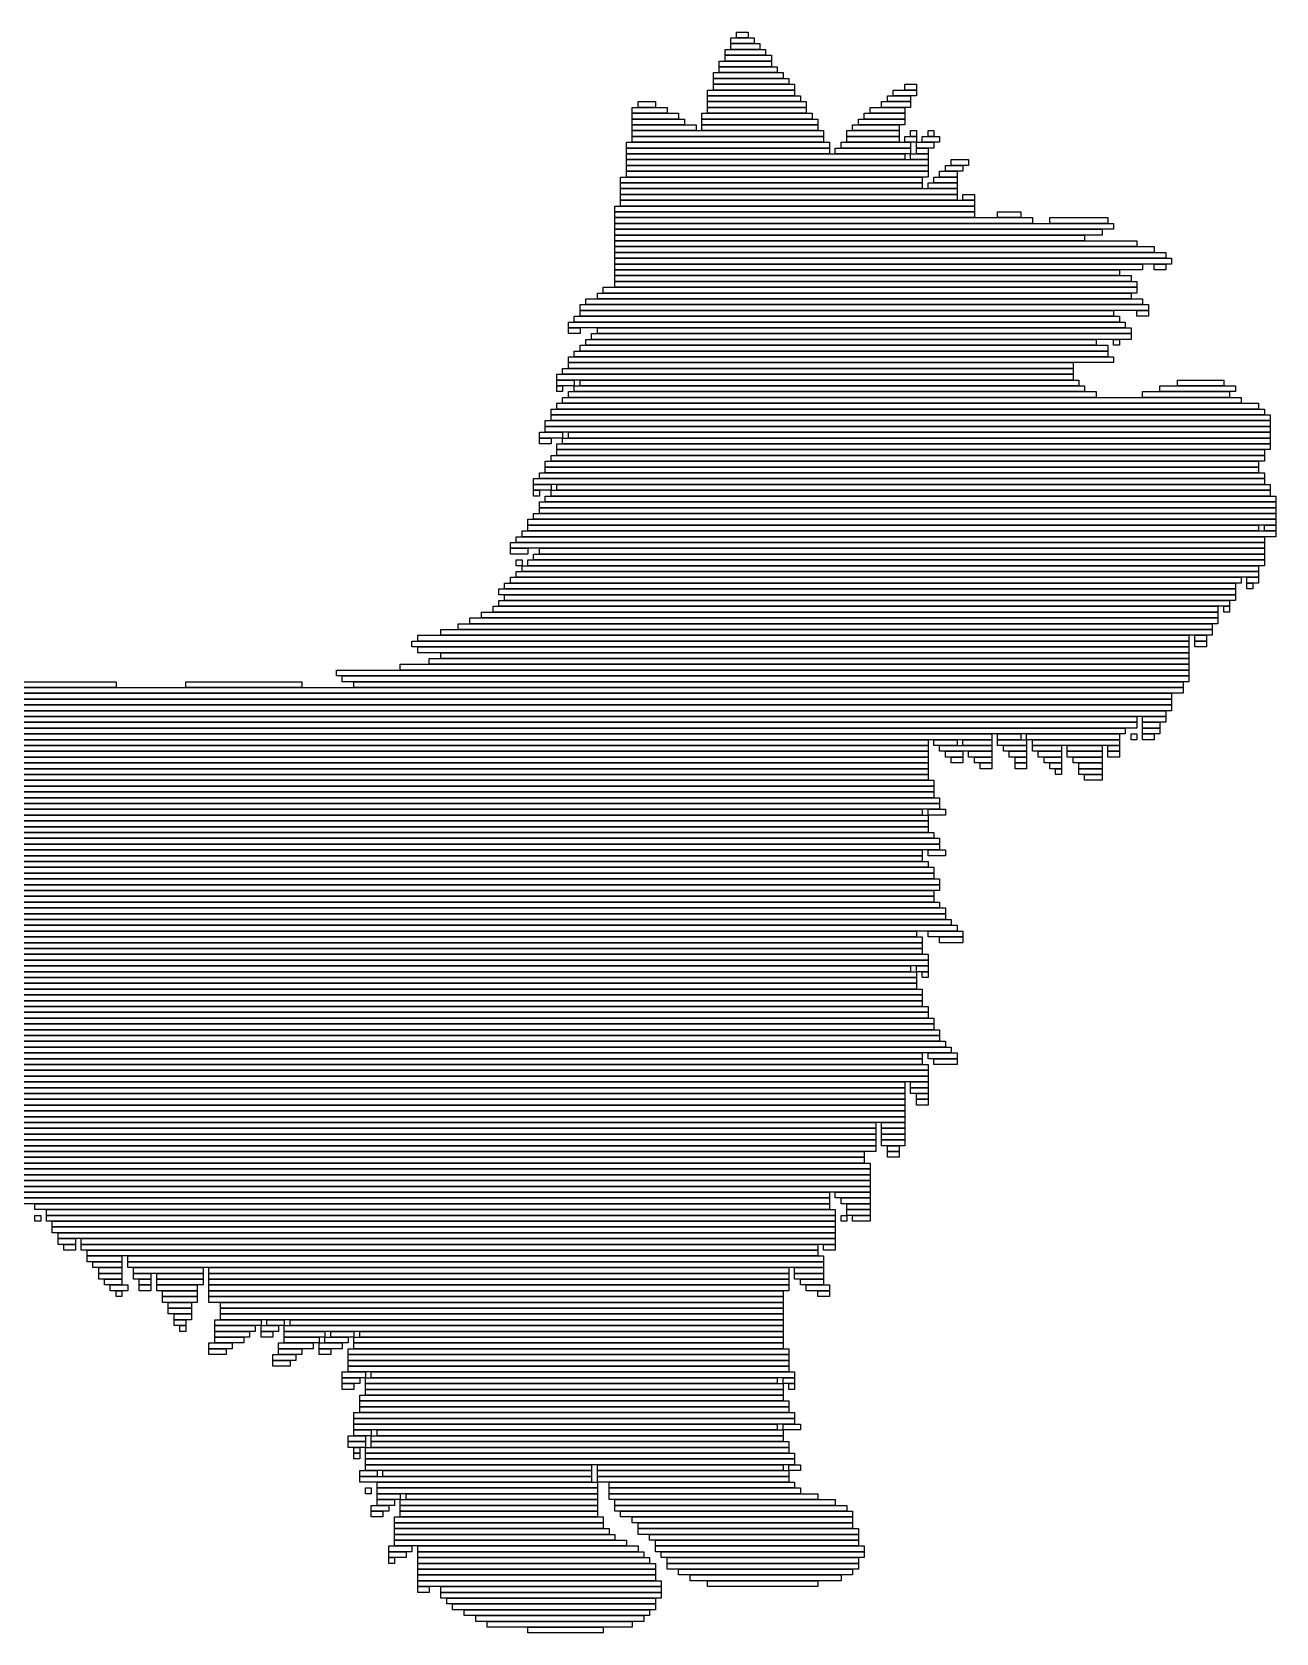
# Model space of a CAD drawing. Extents: x 350 to 673, y 374 to 650.
# Drawn here: x 458.5 to 673, y 374 to 650 of the extents above; entities that cross this region are included whole.
import ezdxf

# ---------------------------------------------------------------- set-up
doc = ezdxf.new("R2010")
doc.units = 0

msp = doc.modelspace()

# ---------------------------------------------------------------- linework, layer by layer
for p, q in [((579, 649), (583, 649)), ((579, 648), (579, 649)), ((580, 650), (582, 650)), ((580, 649), (580, 650)), ((582, 649), (580, 649)), ((582, 650), (582, 649)), ((583, 649), (583, 648)), ((578, 647), (585, 647)), ((578, 646), (578, 647)), ((585, 646), (578, 646)), ((578, 646), (586, 646)), ((578, 645), (578, 646)), ((583, 648), (579, 648)), ((579, 648), (584, 648)), ((579, 647), (579, 648)), ((584, 647), (579, 647)), ((584, 648), (584, 647)), ((585, 647), (585, 646)), ((586, 646), (586, 645)), ((577, 645), (586, 645)), ((577, 644), (577, 645)), ((586, 644), (577, 644)), ((577, 644), (587, 644)), ((577, 643), (577, 644)), ((586, 645), (578, 645)), ((586, 645), (586, 644)), ((587, 644), (587, 643)), ((576, 643), (588, 643)), ((576, 642), (576, 643)), ((588, 642), (576, 642)), ((576, 642), (589, 642)), ((576, 641), (576, 642)), ((589, 641), (576, 641)), ((576, 641), (590, 641)), ((576, 640), (576, 641)), ((587, 643), (577, 643)), ((588, 643), (588, 642)), ((589, 642), (589, 641)), ((590, 641), (590, 640)), ((609, 641), (611, 641)), ((609, 640), (609, 641)), ((611, 641), (611, 640)), ((563, 638), (566, 638)), ((563, 637), (563, 638)), ((566, 638), (566, 637)), ((575, 640), (590, 640)), ((575, 639), (575, 640)), ((590, 639), (575, 639)), ((575, 639), (591, 639)), ((575, 638), (575, 639)), ((591, 638), (575, 638)), ((575, 638), (592, 638)), ((575, 637), (575, 638)), ((590, 640), (576, 640)), ((590, 640), (590, 639)), ((591, 639), (591, 638)), ((592, 638), (592, 637)), ((605, 638), (610, 638)), ((605, 637), (605, 638)), ((606, 639), (610, 639)), ((606, 638), (606, 639)), ((610, 638), (606, 638)), ((607, 640), (611, 640)), ((607, 639), (607, 640)), ((611, 639), (607, 639)), ((611, 640), (609, 640)), ((610, 639), (610, 638)), ((610, 638), (610, 637)), ((611, 640), (611, 639)), ((562, 637), (568, 637)), ((562, 636), (562, 637)), ((568, 636), (562, 636)), ((562, 636), (570, 636)), ((562, 635), (562, 636)), ((570, 635), (562, 635)), ((562, 635), (571, 635)), ((562, 634), (562, 635)), ((566, 637), (563, 637)), ((568, 637), (568, 636)), ((570, 636), (570, 635)), ((571, 635), (571, 634)), ((574, 636), (593, 636)), ((574, 635), (574, 636)), ((593, 635), (574, 635)), ((574, 635), (594, 635)), ((574, 634), (574, 635)), ((592, 637), (575, 637)), ((575, 637), (592, 637)), ((575, 636), (575, 637)), ((592, 636), (575, 636)), ((592, 637), (592, 636)), ((593, 636), (593, 635)), ((594, 635), (594, 634)), ((601, 635), (609, 635)), ((601, 634), (601, 635)), ((602, 636), (609, 636)), ((602, 635), (602, 636)), ((609, 635), (602, 635)), ((603, 637), (609, 637)), ((603, 636), (603, 637)), ((609, 636), (603, 636)), ((610, 637), (605, 637)), ((609, 637), (609, 636)), ((609, 636), (609, 635)), ((609, 635), (609, 634)), ((571, 634), (562, 634)), ((562, 634), (573, 634)), ((562, 633), (562, 634)), ((573, 633), (562, 633)), ((562, 633), (595, 633)), ((562, 632), (562, 633)), ((573, 634), (573, 633)), ((594, 634), (574, 634)), ((574, 634), (594, 634)), ((574, 633), (574, 634)), ((594, 633), (574, 633)), ((594, 634), (594, 633)), ((595, 633), (595, 632)), ((599, 633), (608, 633)), ((599, 632), (599, 633)), ((600, 634), (608, 634)), ((600, 633), (600, 634)), ((608, 633), (600, 633)), ((609, 634), (601, 634)), ((608, 634), (608, 633)), ((608, 633), (608, 632)), ((610, 633), (611, 633)), ((610, 632), (610, 633)), ((611, 633), (611, 632)), ((613, 633), (614, 633)), ((613, 632), (613, 633)), ((614, 633), (614, 632)), ((561, 631), (596, 631)), ((561, 630), (561, 631)), ((596, 630), (561, 630)), ((561, 630), (596, 630)), ((561, 629), (561, 630)), ((595, 632), (562, 632)), ((562, 632), (595, 632)), ((562, 631), (562, 632)), ((595, 631), (562, 631)), ((595, 632), (595, 631)), ((596, 631), (596, 630)), ((596, 630), (596, 629)), ((597, 630), (610, 630)), ((597, 629), (597, 630)), ((598, 631), (610, 631)), ((598, 630), (598, 631)), ((610, 630), (598, 630)), ((608, 632), (599, 632)), ((599, 632), (608, 632)), ((599, 631), (599, 632)), ((608, 631), (599, 631)), ((608, 632), (608, 631)), ((609, 632), (611, 632)), ((609, 631), (609, 632)), ((611, 631), (609, 631)), ((611, 632), (610, 632)), ((610, 631), (610, 630)), ((610, 630), (610, 629)), ((611, 632), (611, 631)), ((611, 631), (614, 631)), ((611, 630), (611, 631)), ((614, 630), (611, 630)), ((611, 630), (613, 630)), ((611, 629), (611, 630)), ((612, 632), (615, 632)), ((612, 631), (612, 632)), ((615, 631), (612, 631)), ((614, 632), (613, 632)), ((613, 630), (613, 629)), ((614, 631), (614, 630)), ((615, 632), (615, 631)), ((596, 629), (561, 629)), ((561, 629), (609, 629)), ((561, 628), (561, 629)), ((609, 628), (561, 628)), ((561, 628), (613, 628)), ((561, 627), (561, 628)), ((613, 627), (561, 627)), ((561, 627), (613, 627)), ((561, 626), (561, 627)), ((610, 629), (597, 629)), ((609, 629), (609, 628)), ((610, 629), (613, 629)), ((610, 628), (610, 629)), ((613, 628), (610, 628)), ((613, 629), (611, 629)), ((613, 629), (613, 628)), ((613, 628), (613, 627)), ((613, 627), (613, 626)), ((616, 627), (619, 627)), ((616, 626), (616, 627)), ((617, 628), (620, 628)), ((617, 627), (617, 628)), ((620, 627), (617, 627)), ((619, 627), (619, 626)), ((620, 628), (620, 627)), ((560, 625), (612, 625)), ((560, 624), (560, 625)), ((612, 624), (560, 624)), ((560, 624), (612, 624)), ((560, 623), (560, 624)), ((613, 626), (561, 626)), ((561, 626), (613, 626)), ((561, 625), (561, 626)), ((613, 625), (561, 625)), ((612, 625), (612, 624)), ((612, 624), (612, 623)), ((613, 626), (613, 625)), ((613, 624), (618, 624)), ((613, 623), (613, 624)), ((614, 625), (618, 625)), ((614, 624), (614, 625)), ((618, 624), (614, 624)), ((615, 626), (618, 626)), ((615, 625), (615, 626)), ((618, 625), (615, 625)), ((619, 626), (616, 626)), ((618, 626), (618, 625)), ((618, 625), (618, 624)), ((618, 624), (618, 623)), ((612, 623), (560, 623)), ((560, 623), (618, 623)), ((560, 622), (560, 623)), ((618, 622), (560, 622)), ((560, 622), (618, 622)), ((560, 621), (560, 622)), ((618, 621), (560, 621)), ((560, 621), (621, 621)), ((560, 620), (560, 621)), ((618, 623), (613, 623)), ((618, 623), (618, 622)), ((618, 622), (618, 621)), ((619, 622), (621, 622)), ((619, 621), (619, 622)), ((621, 621), (619, 621)), ((621, 622), (621, 621)), ((621, 621), (621, 620)), ((559, 620), (621, 620)), ((559, 619), (559, 620)), ((621, 619), (559, 619)), ((559, 619), (621, 619)), ((559, 618), (559, 619)), ((621, 620), (560, 620)), ((621, 620), (621, 619)), ((621, 619), (621, 618)), ((625, 619), (629, 619)), ((625, 618), (625, 619)), ((629, 619), (629, 618)), ((621, 618), (559, 618)), ((559, 618), (631, 618)), ((559, 617), (559, 618)), ((631, 617), (559, 617)), ((559, 617), (645, 617)), ((559, 616), (559, 617)), ((645, 616), (559, 616)), ((559, 616), (643, 616)), ((559, 615), (559, 616)), ((629, 618), (625, 618)), ((631, 618), (631, 617)), ((634, 618), (644, 618)), ((634, 617), (634, 618)), ((644, 617), (634, 617)), ((643, 616), (643, 615)), ((644, 618), (644, 617)), ((645, 617), (645, 616)), ((643, 615), (559, 615)), ((559, 615), (640, 615)), ((559, 614), (559, 615)), ((640, 614), (559, 614)), ((559, 614), (649, 614)), ((559, 613), (559, 614)), ((649, 613), (559, 613)), ((559, 613), (652, 613)), ((559, 612), (559, 613)), ((640, 615), (640, 614)), ((649, 614), (649, 613)), ((652, 613), (652, 612)), ((652, 612), (559, 612)), ((559, 612), (654, 612)), ((559, 611), (559, 612)), ((654, 611), (559, 611)), ((559, 611), (655, 611)), ((559, 610), (559, 611)), ((655, 610), (559, 610)), ((559, 610), (650, 610)), ((559, 609), (559, 610)), ((650, 610), (650, 609)), ((652, 610), (654, 610)), ((652, 609), (652, 610)), ((654, 612), (654, 611)), ((654, 610), (654, 609)), ((655, 611), (655, 610)), ((650, 609), (559, 609)), ((559, 609), (646, 609)), ((559, 608), (559, 609)), ((646, 608), (559, 608)), ((559, 608), (648, 608)), ((559, 607), (559, 608)), ((646, 609), (646, 608)), ((648, 608), (648, 607)), ((654, 609), (652, 609)), ((556, 605), (648, 605)), ((556, 604), (556, 605)), ((557, 606), (649, 606)), ((557, 605), (557, 606)), ((649, 605), (557, 605)), ((648, 607), (559, 607)), ((559, 607), (649, 607)), ((559, 606), (559, 607)), ((649, 606), (559, 606)), ((648, 605), (648, 604)), ((649, 607), (649, 606)), ((649, 606), (649, 605)), ((553, 603), (651, 603)), ((553, 602), (553, 603)), ((651, 602), (553, 602)), ((553, 602), (645, 602)), ((553, 601), (553, 602)), ((554, 604), (650, 604)), ((554, 603), (554, 604)), ((650, 603), (554, 603)), ((648, 604), (556, 604)), ((645, 602), (645, 601)), ((649, 602), (651, 602)), ((649, 601), (649, 602)), ((650, 604), (650, 603)), ((651, 603), (651, 602)), ((651, 602), (651, 601)), ((551, 600), (647, 600)), ((551, 599), (551, 600)), ((647, 599), (551, 599)), ((551, 599), (553, 599)), ((551, 598), (551, 599)), ((552, 601), (646, 601)), ((552, 600), (552, 601)), ((646, 600), (552, 600)), ((645, 601), (553, 601)), ((553, 599), (553, 598)), ((556, 599), (648, 599)), ((556, 598), (556, 599)), ((646, 601), (646, 600)), ((647, 600), (647, 599)), ((648, 599), (648, 598)), ((651, 601), (649, 601)), ((553, 598), (551, 598)), ((554, 597), (642, 597)), ((554, 596), (554, 597)), ((555, 598), (648, 598)), ((555, 597), (555, 598)), ((648, 597), (555, 597)), ((648, 598), (556, 598)), ((642, 597), (642, 596)), ((645, 597), (646, 597)), ((645, 596), (645, 597)), ((646, 597), (646, 596)), ((648, 598), (648, 597)), ((551, 594), (645, 594)), ((551, 593), (551, 594)), ((552, 595), (644, 595)), ((552, 594), (552, 595)), ((644, 594), (552, 594)), ((553, 596), (644, 596)), ((553, 595), (553, 596)), ((644, 595), (553, 595)), ((642, 596), (554, 596)), ((644, 596), (644, 595)), ((644, 595), (644, 594)), ((646, 596), (645, 596)), ((645, 594), (645, 593)), ((549, 591), (638, 591)), ((549, 590), (549, 591)), ((550, 592), (638, 592)), ((550, 591), (550, 592)), ((638, 591), (550, 591)), ((645, 593), (551, 593)), ((551, 593), (638, 593)), ((551, 592), (551, 593)), ((638, 592), (551, 592)), ((638, 593), (638, 592)), ((638, 592), (638, 591)), ((638, 591), (638, 590)), ((638, 590), (549, 590)), ((549, 590), (552, 590)), ((549, 589), (549, 590)), ((552, 589), (549, 589)), ((549, 589), (550, 589)), ((549, 588), (549, 589)), ((550, 588), (549, 588)), ((550, 589), (550, 588)), ((551, 588), (642, 588)), ((551, 587), (551, 588)), ((552, 590), (552, 589)), ((552, 589), (640, 589)), ((552, 588), (552, 589)), ((640, 588), (552, 588)), ((553, 590), (639, 590)), ((553, 589), (553, 590)), ((639, 589), (553, 589)), ((639, 590), (639, 589)), ((640, 589), (640, 588)), ((642, 588), (642, 587)), ((650, 588), (665, 588)), ((650, 587), (650, 588)), ((653, 589), (666, 589)), ((653, 588), (653, 589)), ((666, 588), (653, 588)), ((656, 590), (664, 590)), ((656, 589), (656, 590)), ((664, 589), (656, 589)), ((664, 590), (664, 589)), ((665, 588), (665, 587)), ((666, 589), (666, 588)), ((549, 586), (670, 586)), ((549, 585), (549, 586)), ((550, 587), (667, 587)), ((550, 586), (550, 587)), ((667, 586), (550, 586)), ((642, 587), (551, 587)), ((665, 587), (650, 587)), ((667, 587), (667, 586)), ((670, 586), (670, 585)), ((547, 583), (672, 583)), ((547, 582), (547, 583)), ((548, 585), (671, 585)), ((548, 584), (548, 585)), ((671, 584), (548, 584)), ((548, 584), (672, 584)), ((548, 583), (548, 584)), ((672, 583), (548, 583)), ((670, 585), (549, 585)), ((671, 585), (671, 584)), ((672, 584), (672, 583)), ((672, 583), (672, 582)), ((546, 581), (550, 581)), ((546, 580), (546, 581)), ((550, 580), (546, 580)), ((546, 580), (548, 580)), ((546, 579), (546, 580)), ((672, 582), (547, 582)), ((547, 582), (672, 582)), ((547, 581), (547, 582)), ((672, 581), (547, 581)), ((548, 580), (548, 579)), ((550, 581), (550, 580)), ((550, 580), (672, 580)), ((550, 579), (550, 580)), ((551, 581), (672, 581)), ((551, 580), (551, 581)), ((672, 580), (551, 580)), ((672, 582), (672, 581)), ((672, 581), (672, 580)), ((672, 580), (672, 579)), ((548, 579), (546, 579)), ((548, 577), (671, 577)), ((548, 576), (548, 577)), ((549, 579), (672, 579)), ((549, 578), (549, 579)), ((672, 578), (549, 578)), ((549, 578), (671, 578)), ((549, 577), (549, 578)), ((671, 577), (549, 577)), ((672, 579), (550, 579)), ((671, 578), (671, 577)), ((671, 577), (671, 576)), ((672, 579), (672, 578)), ((547, 576), (670, 576)), ((547, 575), (547, 576)), ((670, 575), (547, 575)), ((547, 575), (670, 575)), ((547, 574), (547, 575)), ((671, 576), (548, 576)), ((670, 576), (670, 575)), ((670, 575), (670, 574)), ((545, 573), (671, 573)), ((545, 572), (545, 573)), ((671, 572), (545, 572)), ((545, 572), (548, 572)), ((545, 571), (545, 572)), ((546, 574), (671, 574)), ((546, 573), (546, 574)), ((671, 573), (546, 573)), ((670, 574), (547, 574)), ((548, 572), (548, 571)), ((549, 572), (672, 572)), ((549, 571), (549, 572)), ((671, 574), (671, 573)), ((671, 573), (671, 572)), ((672, 572), (672, 571)), ((548, 571), (545, 571)), ((545, 571), (546, 571)), ((545, 570), (545, 571)), ((546, 570), (545, 570)), ((546, 571), (546, 570)), ((546, 569), (673, 569)), ((546, 568), (546, 569)), ((547, 570), (673, 570)), ((547, 569), (547, 570)), ((673, 569), (547, 569)), ((548, 571), (672, 571)), ((548, 570), (548, 571)), ((672, 570), (548, 570)), ((672, 571), (549, 571)), ((672, 571), (672, 570)), ((673, 570), (673, 569)), ((673, 569), (673, 568)), ((544, 566), (673, 566)), ((544, 565), (544, 566)), ((545, 567), (673, 567)), ((545, 566), (545, 567)), ((673, 566), (545, 566)), ((673, 568), (546, 568)), ((546, 568), (673, 568)), ((546, 567), (546, 568)), ((673, 567), (546, 567)), ((673, 568), (673, 567)), ((673, 567), (673, 566)), ((673, 566), (673, 565)), ((543, 564), (673, 564)), ((543, 563), (543, 564)), ((673, 565), (544, 565)), ((544, 565), (670, 565)), ((544, 564), (544, 565)), ((670, 564), (544, 564)), ((670, 565), (670, 564)), ((671, 565), (673, 565)), ((671, 564), (671, 565)), ((673, 564), (671, 564)), ((673, 565), (673, 564)), ((673, 564), (673, 563)), ((541, 562), (671, 562)), ((541, 561), (541, 562)), ((671, 561), (541, 561)), ((541, 561), (544, 561)), ((541, 560), (541, 561)), ((542, 563), (671, 563)), ((542, 562), (542, 563)), ((671, 562), (542, 562)), ((673, 563), (543, 563)), ((544, 561), (544, 560)), ((546, 561), (671, 561)), ((546, 560), (546, 561)), ((671, 563), (671, 562)), ((671, 562), (671, 561)), ((671, 561), (671, 560)), ((544, 560), (541, 560)), ((542, 559), (543, 559)), ((542, 558), (542, 559)), ((543, 558), (542, 558)), ((543, 559), (543, 558)), ((543, 558), (670, 558)), ((543, 557), (543, 558)), ((544, 559), (671, 559)), ((544, 558), (544, 559)), ((671, 558), (544, 558)), ((545, 560), (671, 560)), ((545, 559), (545, 560)), ((671, 559), (545, 559)), ((671, 560), (546, 560)), ((670, 558), (670, 557)), ((671, 560), (671, 559)), ((671, 559), (671, 558)), ((540, 555), (666, 555)), ((540, 554), (540, 555)), ((541, 556), (667, 556)), ((541, 555), (541, 556)), ((667, 555), (541, 555)), ((542, 557), (670, 557)), ((542, 556), (542, 557)), ((670, 556), (542, 556)), ((670, 557), (543, 557)), ((666, 555), (666, 554)), ((667, 556), (667, 555)), ((668, 556), (670, 556)), ((668, 555), (668, 556)), ((670, 555), (668, 555)), ((668, 555), (669, 555)), ((668, 554), (668, 555)), ((669, 555), (669, 554)), ((670, 557), (670, 556)), ((670, 556), (670, 555)), ((539, 554), (666, 554)), ((539, 553), (539, 554)), ((666, 553), (539, 553)), ((539, 552), (665, 552)), ((539, 551), (539, 552)), ((666, 554), (540, 554)), ((540, 553), (666, 553)), ((540, 552), (540, 553)), ((666, 552), (540, 552)), ((665, 552), (665, 551)), ((666, 554), (666, 553)), ((666, 553), (666, 552)), ((669, 554), (668, 554)), ((536, 550), (663, 550)), ((536, 549), (536, 550)), ((538, 551), (663, 551)), ((538, 550), (538, 551)), ((663, 550), (538, 550)), ((665, 551), (539, 551)), ((663, 551), (663, 550)), ((663, 550), (663, 549)), ((664, 551), (665, 551)), ((664, 550), (664, 551)), ((665, 550), (664, 550)), ((665, 551), (665, 550)), ((529, 547), (662, 547)), ((529, 546), (529, 547)), ((532, 548), (662, 548)), ((532, 547), (532, 548)), ((662, 547), (532, 547)), ((534, 549), (663, 549)), ((534, 548), (534, 549)), ((663, 548), (534, 548)), ((663, 549), (536, 549)), ((662, 548), (662, 547)), ((662, 547), (662, 546)), ((663, 549), (663, 548)), ((524, 545), (658, 545)), ((524, 544), (524, 545)), ((658, 544), (524, 544)), ((525, 546), (658, 546)), ((525, 545), (525, 546)), ((658, 545), (525, 545)), ((525, 544), (658, 544)), ((525, 543), (525, 544)), ((662, 546), (529, 546)), ((658, 546), (658, 545)), ((658, 545), (658, 544)), ((658, 544), (658, 543)), ((659, 546), (661, 546)), ((659, 545), (659, 546)), ((661, 545), (659, 545)), ((659, 545), (661, 545)), ((659, 544), (659, 545)), ((661, 544), (659, 544)), ((661, 546), (661, 545)), ((661, 545), (661, 544)), ((522, 541), (658, 541)), ((522, 540), (522, 541)), ((658, 543), (525, 543)), ((527, 542), (658, 542)), ((527, 541), (527, 542)), ((658, 541), (527, 541)), ((529, 543), (658, 543)), ((529, 542), (529, 543)), ((658, 542), (529, 542)), ((658, 543), (658, 542)), ((658, 542), (658, 541)), ((658, 541), (658, 540)), ((511, 540), (658, 540)), ((511, 539), (511, 540)), ((658, 539), (511, 539)), ((512, 539), (658, 539)), ((512, 538), (512, 539)), ((658, 540), (522, 540)), ((658, 540), (658, 539)), ((658, 539), (658, 538)), ((424, 536), (655, 536)), ((428, 537), (657, 537)), ((657, 536), (428, 536)), ((452, 538), (473, 538)), ((473, 537), (452, 537)), ((473, 538), (473, 537)), ((485, 538), (505, 538)), ((485, 537), (485, 538)), ((505, 537), (485, 537)), ((505, 538), (505, 537)), ((658, 538), (512, 538)), ((514, 538), (657, 538)), ((514, 537), (514, 538)), ((657, 537), (514, 537)), ((655, 536), (655, 535)), ((657, 538), (657, 537)), ((657, 537), (657, 536)), ((386, 533), (654, 533)), ((388, 534), (655, 534)), ((655, 533), (388, 533)), ((420, 535), (655, 535)), ((655, 534), (420, 534)), ((655, 535), (424, 535)), ((654, 533), (654, 532)), ((655, 535), (655, 534)), ((655, 534), (655, 533)), ((382, 530), (647, 530)), ((383, 531), (649, 531)), ((649, 530), (383, 530)), ((385, 532), (649, 532)), ((649, 531), (385, 531)), ((654, 532), (386, 532)), ((647, 530), (647, 529)), ((649, 532), (649, 531)), ((649, 531), (649, 530)), ((650, 532), (654, 532)), ((650, 531), (650, 532)), ((654, 531), (650, 531)), ((650, 531), (653, 531)), ((650, 530), (650, 531)), ((653, 530), (650, 530)), ((650, 530), (653, 530)), ((650, 529), (650, 530)), ((653, 531), (653, 530)), ((653, 530), (653, 529)), ((654, 532), (654, 531)), ((647, 529), (382, 529)), ((382, 529), (624, 529)), ((624, 528), (382, 528)), ((382, 528), (613, 528)), ((613, 528), (613, 527)), ((614, 528), (618, 528)), ((614, 527), (614, 528)), ((618, 528), (618, 527)), ((619, 528), (624, 528)), ((619, 527), (619, 528)), ((624, 529), (624, 528)), ((624, 528), (624, 527)), ((625, 529), (629, 529)), ((625, 528), (625, 529)), ((629, 528), (625, 528)), ((625, 528), (630, 528)), ((625, 527), (625, 528)), ((629, 529), (629, 528)), ((630, 529), (646, 529)), ((630, 528), (630, 529)), ((646, 528), (630, 528)), ((630, 528), (630, 527)), ((631, 528), (646, 528)), ((631, 527), (631, 528)), ((646, 529), (646, 528)), ((646, 528), (646, 527)), ((648, 529), (649, 529)), ((648, 528), (648, 529)), ((649, 528), (648, 528)), ((649, 529), (649, 528)), ((653, 529), (650, 529)), ((650, 529), (652, 529)), ((650, 528), (650, 529)), ((652, 528), (650, 528)), ((652, 529), (652, 528)), ((613, 527), (382, 527)), ((388, 525), (613, 525)), ((389, 526), (613, 526)), ((613, 525), (389, 525)), ((390, 527), (613, 527)), ((613, 526), (390, 526)), ((613, 527), (613, 526)), ((613, 526), (613, 525)), ((613, 525), (613, 524)), ((618, 527), (614, 527)), ((615, 527), (624, 527)), ((615, 526), (615, 527)), ((624, 526), (615, 526)), ((616, 526), (619, 526)), ((616, 525), (616, 526)), ((619, 525), (616, 525)), ((617, 525), (619, 525)), ((617, 524), (617, 525)), ((624, 527), (619, 527)), ((619, 526), (619, 525)), ((619, 525), (619, 524)), ((620, 526), (624, 526)), ((620, 525), (620, 526)), ((624, 525), (620, 525)), ((621, 525), (624, 525)), ((621, 524), (621, 525)), ((624, 527), (624, 526)), ((624, 526), (624, 525)), ((624, 525), (624, 524)), ((630, 527), (625, 527)), ((626, 527), (630, 527)), ((626, 526), (626, 527)), ((630, 526), (626, 526)), ((627, 526), (630, 526)), ((627, 525), (627, 526)), ((630, 525), (627, 525)), ((628, 525), (630, 525)), ((628, 524), (628, 525)), ((630, 527), (630, 526)), ((630, 526), (630, 525)), ((630, 525), (630, 524)), ((646, 527), (631, 527)), ((631, 527), (636, 527)), ((631, 526), (631, 527)), ((636, 526), (631, 526)), ((632, 526), (636, 526)), ((632, 525), (632, 526)), ((636, 525), (632, 525)), ((633, 525), (636, 525)), ((633, 524), (633, 525)), ((636, 527), (636, 526)), ((636, 526), (636, 525)), ((636, 525), (636, 524)), ((637, 527), (643, 527)), ((637, 526), (637, 527)), ((643, 526), (637, 526)), ((637, 526), (643, 526)), ((637, 525), (637, 526)), ((643, 525), (637, 525)), ((638, 525), (643, 525)), ((638, 524), (638, 525)), ((643, 527), (643, 526)), ((643, 526), (643, 525)), ((643, 525), (643, 524)), ((644, 527), (646, 527)), ((644, 526), (644, 527)), ((646, 526), (644, 526)), ((644, 526), (646, 526)), ((644, 525), (644, 526)), ((646, 525), (644, 525)), ((646, 527), (646, 526)), ((646, 526), (646, 525)), ((613, 524), (388, 524)), ((388, 524), (613, 524)), ((613, 523), (388, 523)), ((389, 522), (613, 522)), ((391, 523), (613, 523)), ((613, 522), (391, 522)), ((613, 524), (613, 523)), ((613, 523), (613, 522)), ((613, 522), (613, 521)), ((619, 524), (617, 524)), ((624, 524), (621, 524)), ((622, 524), (624, 524)), ((622, 523), (622, 524)), ((624, 523), (622, 523)), ((624, 524), (624, 523)), ((630, 524), (628, 524)), ((628, 524), (630, 524)), ((628, 523), (628, 524)), ((630, 523), (628, 523)), ((630, 524), (630, 523)), ((636, 524), (633, 524)), ((634, 524), (636, 524)), ((634, 523), (634, 524)), ((636, 523), (634, 523)), ((635, 523), (636, 523)), ((635, 522), (635, 523)), ((636, 522), (635, 522)), ((636, 524), (636, 523)), ((636, 523), (636, 522)), ((643, 524), (638, 524)), ((639, 524), (643, 524)), ((639, 523), (639, 524)), ((643, 523), (639, 523)), ((639, 523), (643, 523)), ((639, 522), (639, 523)), ((643, 522), (639, 522)), ((640, 522), (643, 522)), ((640, 521), (640, 522)), ((643, 524), (643, 523)), ((643, 523), (643, 522)), ((643, 522), (643, 521)), ((387, 520), (614, 520)), ((614, 519), (387, 519)), ((387, 519), (614, 519)), ((388, 521), (614, 521)), ((614, 520), (388, 520)), ((613, 521), (389, 521)), ((614, 521), (614, 520)), ((614, 520), (614, 519)), ((614, 519), (614, 518)), ((643, 521), (640, 521)), ((614, 518), (387, 518)), ((391, 517), (615, 517)), ((392, 518), (615, 518)), ((615, 517), (392, 517)), ((615, 518), (615, 517)), ((615, 517), (615, 516)), ((387, 514), (613, 514)), ((389, 515), (613, 515)), ((613, 514), (389, 514)), ((390, 516), (612, 516)), ((612, 515), (390, 515)), ((615, 516), (391, 516)), ((612, 516), (612, 515)), ((613, 516), (616, 516)), ((613, 515), (613, 516)), ((616, 515), (613, 515)), ((613, 515), (613, 514)), ((613, 514), (613, 513)), ((616, 516), (616, 515)), ((385, 511), (615, 511)), ((386, 512), (614, 512)), ((614, 511), (386, 511)), ((613, 513), (387, 513)), ((387, 513), (613, 513)), ((613, 512), (387, 512)), ((613, 513), (613, 512)), ((614, 512), (614, 511)), ((615, 511), (615, 510)), ((615, 510), (385, 510)), ((386, 508), (612, 508)), ((387, 509), (612, 509)), ((612, 508), (387, 508)), ((388, 510), (615, 510)), ((615, 509), (388, 509)), ((612, 509), (612, 508)), ((612, 508), (612, 507)), ((613, 509), (616, 509)), ((613, 508), (613, 509)), ((616, 508), (613, 508)), ((615, 510), (615, 509)), ((616, 509), (616, 508)), ((384, 506), (614, 506)), ((385, 507), (613, 507)), ((613, 506), (385, 506)), ((612, 507), (386, 507)), ((613, 507), (613, 506)), ((614, 506), (614, 505)), ((381, 503), (615, 503)), ((382, 504), (615, 504)), ((615, 503), (382, 503)), ((383, 505), (614, 505)), ((614, 504), (383, 504)), ((614, 505), (384, 505)), ((614, 505), (614, 504)), ((615, 504), (615, 503)), ((615, 503), (615, 502)), ((378, 500), (615, 500)), ((379, 501), (614, 501)), ((614, 500), (379, 500)), ((380, 502), (614, 502)), ((614, 501), (380, 501)), ((615, 502), (381, 502)), ((614, 502), (614, 501)), ((614, 501), (614, 500)), ((615, 500), (615, 499)), ((375, 497), (617, 497)), ((376, 498), (616, 498)), ((616, 497), (376, 497)), ((377, 499), (616, 499)), ((616, 498), (377, 498)), ((615, 499), (378, 499)), ((616, 499), (616, 498)), ((616, 498), (616, 497)), ((617, 497), (617, 496)), ((374, 495), (611, 495)), ((617, 496), (375, 496)), ((375, 496), (618, 496)), ((618, 495), (375, 495)), ((611, 495), (611, 494)), ((613, 495), (619, 495)), ((613, 494), (613, 495)), ((618, 496), (618, 495)), ((619, 495), (619, 494)), ((372, 493), (612, 493)), ((612, 492), (372, 492)), ((372, 492), (612, 492)), ((373, 494), (612, 494)), ((612, 493), (373, 493)), ((611, 494), (374, 494)), ((612, 494), (612, 493)), ((612, 493), (612, 492)), ((612, 492), (612, 491)), ((619, 494), (613, 494)), ((615, 494), (619, 494)), ((615, 493), (615, 494)), ((619, 493), (615, 493)), ((619, 494), (619, 493)), ((371, 491), (613, 491)), ((613, 490), (371, 490)), ((612, 491), (372, 491)), ((376, 489), (610, 489)), ((377, 490), (613, 490)), ((613, 489), (377, 489)), ((610, 489), (610, 488)), ((611, 489), (613, 489)), ((611, 488), (611, 489)), ((613, 491), (613, 490)), ((613, 490), (613, 489)), ((613, 489), (613, 488)), ((374, 486), (611, 486)), ((375, 487), (611, 487)), ((611, 486), (375, 486)), ((610, 488), (376, 488)), ((376, 488), (611, 488)), ((611, 487), (376, 487)), ((613, 488), (611, 488)), ((611, 488), (611, 487)), ((611, 487), (611, 486)), ((611, 486), (611, 485)), ((612, 488), (613, 488)), ((612, 487), (612, 488)), ((613, 487), (612, 487)), ((613, 488), (613, 487)), ((372, 483), (612, 483)), ((373, 485), (612, 485)), ((612, 484), (373, 484)), ((373, 484), (612, 484)), ((612, 483), (373, 483)), ((611, 485), (374, 485)), ((612, 485), (612, 484)), ((612, 484), (612, 483)), ((612, 483), (612, 482)), ((371, 482), (613, 482)), ((613, 481), (371, 481)), ((371, 481), (613, 481)), ((612, 482), (372, 482)), ((613, 482), (613, 481)), ((613, 481), (613, 480)), ((369, 478), (615, 478)), ((370, 480), (614, 480)), ((614, 479), (370, 479)), ((370, 479), (614, 479)), ((614, 478), (370, 478)), ((613, 480), (371, 480)), ((614, 480), (614, 479)), ((614, 479), (614, 478)), ((615, 478), (615, 477)), ((615, 477), (369, 477)), ((369, 477), (615, 477)), ((615, 476), (369, 476)), ((374, 475), (617, 475)), ((375, 476), (616, 476)), ((616, 475), (375, 475)), ((615, 477), (615, 476)), ((616, 476), (616, 475)), ((617, 475), (617, 474)), ((372, 473), (612, 473)), ((612, 472), (372, 472)), ((372, 472), (613, 472)), ((373, 474), (612, 474)), ((612, 473), (373, 473)), ((617, 474), (374, 474)), ((612, 474), (612, 473)), ((612, 473), (612, 472)), ((613, 474), (618, 474)), ((613, 473), (613, 474)), ((618, 473), (613, 473)), ((613, 472), (613, 471)), ((614, 473), (618, 473)), ((614, 472), (614, 473)), ((618, 472), (614, 472)), ((618, 474), (618, 473)), ((618, 473), (618, 472)), ((370, 470), (613, 470)), ((371, 471), (613, 471)), ((613, 470), (371, 470)), ((613, 471), (372, 471)), ((613, 471), (613, 470)), ((613, 470), (613, 469)), ((369, 468), (609, 468)), ((609, 467), (369, 467)), ((369, 467), (609, 467)), ((613, 469), (370, 469)), ((370, 469), (609, 469)), ((609, 468), (370, 468)), ((609, 469), (609, 468)), ((609, 468), (609, 467)), ((609, 467), (609, 466)), ((610, 469), (613, 469)), ((610, 468), (610, 469)), ((613, 468), (610, 468)), ((610, 468), (613, 468)), ((610, 467), (610, 468)), ((613, 467), (610, 467)), ((611, 467), (613, 467)), ((611, 466), (611, 467)), ((613, 469), (613, 468)), ((613, 468), (613, 467)), ((613, 467), (613, 466)), ((368, 466), (609, 466)), ((609, 465), (368, 465)), ((609, 466), (369, 466)), ((373, 464), (609, 464)), ((374, 465), (609, 465)), ((609, 464), (374, 464)), ((609, 466), (609, 465)), ((609, 465), (609, 464)), ((609, 464), (609, 463)), ((613, 466), (611, 466)), ((611, 466), (613, 466)), ((611, 465), (611, 466)), ((613, 465), (611, 465)), ((613, 466), (613, 465)), ((372, 462), (604, 462)), ((604, 461), (372, 461)), ((372, 461), (604, 461)), ((609, 463), (373, 463)), ((373, 463), (609, 463)), ((609, 462), (373, 462)), ((604, 462), (604, 461)), ((604, 461), (604, 460)), ((605, 462), (609, 462)), ((605, 461), (605, 462)), ((609, 461), (605, 461)), ((605, 461), (609, 461)), ((605, 460), (605, 461)), ((609, 463), (609, 462)), ((609, 462), (609, 461)), ((609, 461), (609, 460)), ((370, 459), (604, 459)), ((371, 460), (604, 460)), ((604, 459), (371, 459)), ((604, 460), (372, 460)), ((604, 460), (604, 459)), ((604, 459), (604, 458)), ((609, 460), (605, 460)), ((605, 460), (609, 460)), ((605, 459), (605, 460)), ((609, 459), (605, 459)), ((605, 459), (609, 459)), ((605, 458), (605, 459)), ((609, 460), (609, 459)), ((609, 459), (609, 458)), ((369, 457), (602, 457)), ((602, 456), (369, 456)), ((604, 458), (370, 458)), ((370, 458), (604, 458)), ((604, 457), (370, 457)), ((372, 456), (602, 456)), ((602, 457), (602, 456)), ((602, 456), (602, 455)), ((604, 458), (604, 457)), ((609, 458), (605, 458)), ((606, 458), (608, 458)), ((606, 457), (606, 458)), ((608, 457), (606, 457)), ((606, 457), (608, 457)), ((606, 456), (606, 457)), ((608, 456), (606, 456)), ((608, 458), (608, 457)), ((608, 457), (608, 456)), ((370, 453), (603, 453)), ((371, 455), (603, 455)), ((603, 454), (371, 454)), ((371, 454), (603, 454)), ((603, 453), (371, 453)), ((602, 455), (372, 455)), ((603, 455), (603, 454)), ((603, 454), (603, 453)), ((603, 453), (603, 452)), ((368, 450), (596, 450)), ((369, 451), (603, 451)), ((603, 450), (369, 450)), ((603, 452), (370, 452)), ((370, 452), (603, 452)), ((603, 451), (370, 451)), ((596, 450), (596, 449)), ((597, 450), (603, 450)), ((597, 449), (597, 450)), ((603, 452), (603, 451)), ((603, 451), (603, 450)), ((603, 450), (603, 449)), ((367, 449), (596, 449)), ((596, 448), (367, 448)), ((596, 449), (368, 449)), ((459, 448), (596, 448)), ((459, 447), (459, 448)), ((596, 449), (596, 448)), ((596, 448), (596, 447)), ((603, 449), (597, 449)), ((598, 449), (603, 449)), ((598, 448), (598, 449)), ((603, 448), (598, 448)), ((599, 448), (603, 448)), ((599, 447), (599, 448)), ((603, 449), (603, 448)), ((603, 448), (603, 447)), ((596, 447), (459, 447)), ((459, 446), (460, 446)), ((459, 445), (459, 446)), ((460, 445), (459, 445)), ((460, 446), (460, 445)), ((461, 447), (597, 447)), ((461, 446), (461, 447)), ((597, 446), (461, 446)), ((461, 446), (597, 446)), ((461, 445), (461, 446)), ((597, 445), (461, 445)), ((462, 445), (597, 445)), ((462, 444), (462, 445)), ((597, 447), (597, 446)), ((597, 446), (597, 445)), ((597, 445), (597, 444)), ((598, 446), (599, 446)), ((598, 445), (598, 446)), ((599, 445), (598, 445)), ((603, 447), (599, 447)), ((599, 447), (603, 447)), ((599, 446), (599, 447)), ((603, 446), (599, 446)), ((599, 446), (599, 445)), ((600, 446), (603, 446)), ((600, 445), (600, 446)), ((603, 445), (600, 445)), ((603, 447), (603, 446)), ((603, 446), (603, 445)), ((597, 444), (462, 444)), ((462, 444), (597, 444)), ((462, 443), (462, 444)), ((597, 443), (462, 443)), ((463, 443), (597, 443)), ((463, 442), (463, 443)), ((597, 442), (463, 442)), ((463, 442), (466, 442)), ((463, 441), (463, 442)), ((466, 442), (466, 441)), ((467, 442), (597, 442)), ((467, 441), (467, 442)), ((597, 444), (597, 443)), ((597, 443), (597, 442)), ((597, 442), (597, 441)), ((466, 441), (463, 441)), ((464, 441), (466, 441)), ((464, 440), (464, 441)), ((466, 440), (464, 440)), ((466, 441), (466, 440)), ((597, 441), (467, 441)), ((467, 441), (594, 441)), ((467, 440), (467, 441)), ((594, 440), (467, 440)), ((468, 440), (594, 440)), ((468, 439), (468, 440)), ((594, 439), (468, 439)), ((468, 439), (474, 439)), ((468, 438), (468, 439)), ((474, 439), (474, 438)), ((475, 439), (595, 439)), ((475, 438), (475, 439)), ((594, 441), (594, 440)), ((594, 440), (594, 439)), ((595, 441), (597, 441)), ((595, 440), (595, 441)), ((597, 440), (595, 440)), ((595, 439), (595, 438)), ((597, 441), (597, 440)), ((474, 438), (468, 438)), ((469, 438), (474, 438)), ((469, 437), (469, 438)), ((474, 437), (469, 437)), ((470, 437), (474, 437)), ((470, 436), (470, 437)), ((474, 438), (474, 437)), ((474, 437), (474, 436)), ((595, 438), (475, 438)), ((475, 438), (595, 438)), ((475, 437), (475, 438)), ((595, 437), (475, 437)), ((476, 437), (488, 437)), ((476, 436), (476, 437)), ((488, 437), (488, 436)), ((489, 437), (589, 437)), ((489, 436), (489, 437)), ((589, 437), (589, 436)), ((590, 437), (595, 437)), ((590, 436), (590, 437)), ((595, 438), (595, 437)), ((595, 437), (595, 436)), ((474, 436), (470, 436)), ((470, 436), (474, 436)), ((470, 435), (470, 436)), ((474, 435), (470, 435)), ((471, 435), (474, 435)), ((471, 434), (471, 435)), ((474, 434), (471, 434)), ((472, 434), (475, 434)), ((472, 433), (472, 434)), ((474, 436), (474, 435)), ((474, 435), (474, 434)), ((475, 434), (475, 433)), ((488, 436), (476, 436)), ((476, 436), (479, 436)), ((476, 435), (476, 436)), ((479, 435), (476, 435)), ((477, 435), (479, 435)), ((477, 434), (477, 435)), ((479, 434), (477, 434)), ((477, 434), (479, 434)), ((477, 433), (477, 434)), ((479, 436), (479, 435)), ((479, 435), (479, 434)), ((479, 434), (479, 433)), ((480, 436), (488, 436)), ((480, 435), (480, 436)), ((488, 435), (480, 435)), ((480, 435), (488, 435)), ((480, 434), (480, 435)), ((488, 434), (480, 434)), ((480, 434), (487, 434)), ((480, 433), (480, 434)), ((487, 434), (487, 433)), ((488, 436), (488, 435)), ((488, 435), (488, 434)), ((589, 436), (489, 436)), ((489, 436), (589, 436)), ((489, 435), (489, 436)), ((589, 435), (489, 435)), ((489, 435), (589, 435)), ((489, 434), (489, 435)), ((589, 434), (489, 434)), ((489, 434), (589, 434)), ((489, 433), (489, 434)), ((589, 436), (589, 435)), ((589, 435), (589, 434)), ((589, 434), (589, 433)), ((595, 436), (590, 436)), ((590, 436), (595, 436)), ((590, 435), (590, 436)), ((595, 435), (590, 435)), ((591, 435), (595, 435)), ((591, 434), (591, 435)), ((595, 434), (591, 434)), ((592, 434), (596, 434)), ((592, 433), (592, 434)), ((595, 436), (595, 435)), ((595, 435), (595, 434)), ((596, 434), (596, 433)), ((475, 433), (472, 433)), ((473, 433), (474, 433)), ((473, 432), (473, 433)), ((474, 432), (473, 432)), ((474, 433), (474, 432)), ((479, 433), (477, 433)), ((487, 433), (480, 433)), ((481, 433), (487, 433)), ((481, 432), (481, 433)), ((487, 432), (481, 432)), ((481, 432), (487, 432)), ((481, 431), (481, 432)), ((487, 431), (481, 431)), ((482, 431), (486, 431)), ((482, 430), (482, 431)), ((486, 431), (486, 430)), ((487, 433), (487, 432)), ((487, 432), (487, 431)), ((589, 433), (489, 433)), ((489, 433), (588, 433)), ((489, 432), (489, 433)), ((588, 432), (489, 432)), ((489, 432), (588, 432)), ((489, 431), (489, 432)), ((588, 431), (489, 431)), ((491, 431), (588, 431)), ((491, 430), (491, 431)), ((588, 433), (588, 432)), ((588, 432), (588, 431)), ((588, 431), (588, 430)), ((596, 433), (592, 433)), ((594, 433), (596, 433)), ((594, 432), (594, 433)), ((596, 432), (594, 432)), ((596, 433), (596, 432)), ((486, 430), (482, 430)), ((482, 430), (486, 430)), ((482, 429), (482, 430)), ((486, 429), (482, 429)), ((483, 429), (486, 429)), ((483, 428), (483, 429)), ((486, 428), (483, 428)), ((483, 428), (485, 428)), ((483, 427), (483, 428)), ((485, 428), (485, 427)), ((486, 430), (486, 429)), ((486, 429), (486, 428)), ((490, 428), (498, 428)), ((490, 427), (490, 428)), ((588, 430), (491, 430)), ((491, 430), (588, 430)), ((491, 429), (491, 430)), ((588, 429), (491, 429)), ((491, 429), (588, 429)), ((491, 428), (491, 429)), ((588, 428), (491, 428)), ((498, 428), (498, 427)), ((499, 428), (502, 428)), ((499, 427), (499, 428)), ((502, 428), (502, 427)), ((503, 428), (588, 428)), ((503, 427), (503, 428)), ((588, 430), (588, 429)), ((588, 429), (588, 428)), ((588, 428), (588, 427)), ((485, 427), (483, 427)), ((484, 427), (485, 427)), ((484, 426), (484, 427)), ((485, 426), (484, 426)), ((485, 427), (485, 426)), ((498, 427), (490, 427)), ((490, 427), (497, 427)), ((490, 426), (490, 427)), ((497, 426), (490, 426)), ((490, 426), (496, 426)), ((490, 425), (490, 426)), ((496, 426), (496, 425)), ((497, 427), (497, 426)), ((498, 427), (501, 427)), ((498, 426), (498, 427)), ((501, 426), (498, 426)), ((498, 426), (500, 426)), ((498, 425), (498, 426)), ((502, 427), (499, 427)), ((500, 426), (500, 425)), ((501, 427), (501, 426)), ((502, 427), (588, 427)), ((502, 426), (502, 427)), ((588, 426), (502, 426)), ((502, 426), (509, 426)), ((502, 425), (502, 426)), ((588, 427), (503, 427)), ((509, 426), (509, 425)), ((510, 426), (514, 426)), ((510, 425), (510, 426)), ((514, 426), (514, 425)), ((515, 426), (588, 426)), ((515, 425), (515, 426)), ((588, 427), (588, 426)), ((588, 426), (588, 425)), ((489, 424), (493, 424)), ((489, 423), (489, 424)), ((493, 423), (489, 423)), ((489, 423), (492, 423)), ((489, 422), (489, 423)), ((496, 425), (490, 425)), ((490, 425), (495, 425)), ((490, 424), (490, 425)), ((495, 424), (490, 424)), ((492, 423), (492, 422)), ((493, 424), (493, 423)), ((495, 425), (495, 424)), ((500, 425), (498, 425)), ((501, 424), (507, 424)), ((501, 423), (501, 424)), ((507, 423), (501, 423)), ((501, 423), (505, 423)), ((501, 422), (501, 423)), ((509, 425), (502, 425)), ((502, 425), (508, 425)), ((502, 424), (502, 425)), ((508, 424), (502, 424)), ((505, 423), (505, 422)), ((507, 424), (507, 423)), ((508, 425), (508, 424)), ((508, 424), (512, 424)), ((508, 423), (508, 424)), ((512, 423), (508, 423)), ((508, 423), (510, 423)), ((508, 422), (508, 423)), ((509, 425), (513, 425)), ((509, 424), (509, 425)), ((513, 424), (509, 424)), ((514, 425), (510, 425)), ((510, 423), (510, 422)), ((512, 424), (512, 423)), ((513, 425), (513, 424)), ((513, 423), (589, 423)), ((513, 422), (513, 423)), ((514, 425), (588, 425)), ((514, 424), (514, 425)), ((588, 424), (514, 424)), ((514, 424), (588, 424)), ((514, 423), (514, 424)), ((588, 423), (514, 423)), ((588, 425), (515, 425)), ((588, 425), (588, 424)), ((588, 424), (588, 423)), ((589, 423), (589, 422)), ((492, 422), (489, 422)), ((500, 422), (504, 422)), ((500, 421), (500, 422)), ((504, 421), (500, 421)), ((500, 421), (503, 421)), ((500, 420), (500, 421)), ((503, 420), (500, 420)), ((505, 422), (501, 422)), ((503, 421), (503, 420)), ((504, 422), (504, 421)), ((510, 422), (508, 422)), ((589, 422), (513, 422)), ((513, 422), (589, 422)), ((513, 421), (513, 422)), ((589, 421), (513, 421)), ((513, 421), (589, 421)), ((513, 420), (513, 421)), ((589, 420), (513, 420)), ((513, 420), (589, 420)), ((513, 419), (513, 420)), ((589, 422), (589, 421)), ((589, 421), (589, 420)), ((589, 420), (589, 419)), ((512, 419), (516, 419)), ((512, 418), (512, 419)), ((516, 418), (512, 418)), ((512, 418), (515, 418)), ((512, 417), (512, 418)), ((515, 417), (512, 417)), ((512, 417), (514, 417)), ((512, 416), (512, 417)), ((589, 419), (513, 419)), ((514, 417), (514, 416)), ((515, 418), (515, 417)), ((516, 419), (516, 418)), ((516, 418), (587, 418)), ((516, 417), (516, 418)), ((587, 417), (516, 417)), ((516, 417), (588, 417)), ((516, 416), (516, 417)), ((517, 419), (590, 419)), ((517, 418), (517, 419)), ((590, 418), (517, 418)), ((587, 418), (587, 417)), ((588, 418), (590, 418)), ((588, 417), (588, 418)), ((590, 417), (588, 417)), ((588, 417), (588, 416)), ((589, 417), (590, 417)), ((589, 416), (589, 417)), ((590, 419), (590, 418)), ((590, 418), (590, 417)), ((590, 417), (590, 416)), ((514, 416), (512, 416)), ((515, 415), (588, 415)), ((515, 414), (515, 415)), ((588, 414), (515, 414)), ((515, 414), (589, 414)), ((515, 413), (515, 414)), ((588, 416), (516, 416)), ((516, 416), (588, 416)), ((516, 415), (516, 416)), ((588, 415), (516, 415)), ((588, 416), (588, 415)), ((588, 415), (588, 414)), ((590, 416), (589, 416)), ((589, 414), (589, 413)), ((514, 412), (590, 412)), ((514, 411), (514, 412)), ((589, 413), (515, 413)), ((515, 413), (589, 413)), ((515, 412), (515, 413)), ((589, 412), (515, 412)), ((589, 413), (589, 412)), ((590, 412), (590, 411)), ((590, 411), (514, 411)), ((514, 411), (590, 411)), ((514, 410), (514, 411)), ((590, 410), (514, 410)), ((514, 410), (587, 410)), ((514, 409), (514, 410)), ((587, 409), (514, 409)), ((514, 409), (517, 409)), ((514, 408), (514, 409)), ((517, 409), (517, 408)), ((518, 409), (588, 409)), ((518, 408), (518, 409)), ((587, 410), (587, 409)), ((588, 410), (591, 410)), ((588, 409), (588, 410)), ((591, 409), (588, 409)), ((588, 409), (588, 408)), ((590, 411), (590, 410)), ((591, 410), (591, 409)), ((513, 408), (516, 408)), ((513, 407), (513, 408)), ((516, 407), (513, 407)), ((513, 407), (516, 407)), ((513, 406), (513, 407)), ((516, 406), (513, 406)), ((517, 408), (514, 408)), ((514, 406), (515, 406)), ((514, 405), (514, 406)), ((515, 406), (515, 405)), ((516, 408), (516, 407)), ((516, 407), (516, 406)), ((516, 406), (589, 406)), ((516, 405), (516, 406)), ((517, 408), (588, 408)), ((517, 407), (517, 408)), ((588, 407), (517, 407)), ((517, 407), (589, 407)), ((517, 406), (517, 407)), ((589, 406), (517, 406)), ((588, 408), (518, 408)), ((588, 408), (588, 407)), ((589, 407), (589, 406)), ((589, 406), (589, 405)), ((515, 405), (514, 405)), ((514, 405), (515, 405)), ((514, 404), (514, 405)), ((515, 404), (514, 404)), ((515, 405), (515, 404)), ((589, 405), (516, 405)), ((516, 405), (590, 405)), ((516, 404), (516, 405)), ((590, 404), (516, 404)), ((516, 404), (590, 404)), ((516, 403), (516, 404)), ((590, 403), (516, 403)), ((516, 403), (555, 403)), ((516, 402), (516, 403)), ((555, 403), (555, 402)), ((556, 403), (588, 403)), ((556, 402), (556, 403)), ((588, 403), (588, 402)), ((589, 403), (591, 403)), ((589, 402), (589, 403)), ((590, 405), (590, 404)), ((590, 404), (590, 403)), ((591, 403), (591, 402)), ((515, 402), (518, 402)), ((515, 401), (515, 402)), ((518, 401), (515, 401)), ((515, 401), (555, 401)), ((515, 400), (515, 401)), ((555, 402), (516, 402)), ((518, 402), (518, 401)), ((519, 402), (555, 402)), ((519, 401), (519, 402)), ((555, 401), (519, 401)), ((555, 402), (555, 401)), ((555, 401), (555, 400)), ((588, 402), (556, 402)), ((556, 402), (589, 402)), ((556, 401), (556, 402)), ((589, 401), (556, 401)), ((556, 401), (589, 401)), ((556, 400), (556, 401)), ((591, 402), (589, 402)), ((589, 402), (589, 401)), ((589, 401), (589, 400)), ((555, 400), (515, 400)), ((516, 399), (517, 399)), ((516, 398), (516, 399)), ((517, 398), (516, 398)), ((517, 399), (517, 398)), ((518, 400), (556, 400)), ((518, 399), (518, 400)), ((556, 399), (518, 399)), ((518, 399), (556, 399)), ((518, 398), (518, 399)), ((556, 398), (518, 398)), ((518, 398), (522, 398)), ((518, 397), (518, 398)), ((522, 398), (522, 397)), ((523, 398), (556, 398)), ((523, 397), (523, 398)), ((589, 400), (556, 400)), ((556, 400), (556, 399)), ((556, 399), (556, 398)), ((556, 398), (556, 397)), ((558, 400), (590, 400)), ((558, 399), (558, 400)), ((590, 399), (558, 399)), ((558, 399), (591, 399)), ((558, 398), (558, 399)), ((591, 398), (558, 398)), ((558, 398), (594, 398)), ((558, 397), (558, 398)), ((590, 400), (590, 399)), ((591, 399), (591, 398)), ((594, 398), (594, 397)), ((517, 396), (520, 396)), ((517, 395), (517, 396)), ((520, 395), (517, 395)), ((517, 395), (519, 395)), ((517, 394), (517, 395)), ((522, 397), (518, 397)), ((518, 397), (521, 397)), ((518, 396), (518, 397)), ((521, 396), (518, 396)), ((519, 395), (519, 394)), ((520, 396), (520, 395)), ((521, 397), (521, 396)), ((522, 397), (556, 397)), ((522, 396), (522, 397)), ((556, 396), (522, 396)), ((522, 396), (556, 396)), ((522, 395), (522, 396)), ((556, 395), (522, 395)), ((522, 395), (556, 395)), ((522, 394), (522, 395)), ((556, 397), (523, 397)), ((556, 397), (556, 396)), ((556, 396), (556, 395)), ((556, 395), (556, 394)), ((594, 397), (558, 397)), ((559, 397), (597, 397)), ((559, 396), (559, 397)), ((597, 396), (559, 396)), ((559, 396), (599, 396)), ((559, 395), (559, 396)), ((599, 395), (559, 395)), ((560, 395), (600, 395)), ((560, 394), (560, 395)), ((597, 397), (597, 396)), ((599, 396), (599, 395)), ((600, 395), (600, 394)), ((519, 394), (517, 394)), ((521, 394), (557, 394)), ((521, 393), (521, 394)), ((557, 393), (521, 393)), ((521, 393), (557, 393)), ((521, 392), (521, 393)), ((557, 392), (521, 392)), ((521, 392), (558, 392)), ((521, 391), (521, 392)), ((556, 394), (522, 394)), ((557, 394), (557, 393)), ((557, 393), (557, 392)), ((558, 392), (558, 391)), ((600, 394), (560, 394)), ((562, 394), (600, 394)), ((562, 393), (562, 394)), ((600, 393), (562, 393)), ((563, 393), (600, 393)), ((563, 392), (563, 393)), ((600, 392), (563, 392)), ((563, 392), (601, 392)), ((563, 391), (563, 392)), ((600, 394), (600, 393)), ((600, 393), (600, 392)), ((601, 392), (601, 391)), ((558, 391), (521, 391)), ((521, 391), (559, 391)), ((521, 390), (521, 391)), ((559, 390), (521, 390)), ((521, 390), (561, 390)), ((521, 389), (521, 390)), ((559, 391), (559, 390)), ((561, 390), (561, 389)), ((601, 391), (563, 391)), ((565, 391), (601, 391)), ((565, 390), (565, 391)), ((601, 390), (565, 390)), ((566, 390), (601, 390)), ((566, 389), (566, 390)), ((601, 391), (601, 390)), ((601, 390), (601, 389)), ((520, 389), (524, 389)), ((520, 388), (520, 389)), ((524, 388), (520, 388)), ((520, 388), (523, 388)), ((520, 387), (520, 388)), ((523, 387), (520, 387)), ((520, 387), (521, 387)), ((520, 386), (520, 387)), ((561, 389), (521, 389)), ((521, 387), (521, 386)), ((523, 388), (523, 387)), ((524, 389), (524, 388)), ((525, 389), (563, 389)), ((525, 388), (525, 389)), ((563, 388), (525, 388)), ((525, 388), (564, 388)), ((525, 387), (525, 388)), ((564, 387), (525, 387)), ((525, 387), (565, 387)), ((525, 386), (525, 387)), ((563, 389), (563, 388)), ((564, 388), (564, 387)), ((565, 387), (565, 386)), ((601, 389), (566, 389)), ((566, 389), (602, 389)), ((566, 388), (566, 389)), ((602, 388), (566, 388)), ((567, 388), (602, 388)), ((567, 387), (567, 388)), ((602, 387), (567, 387)), ((568, 387), (601, 387)), ((568, 386), (568, 387)), ((601, 387), (601, 386)), ((602, 389), (602, 388)), ((602, 388), (602, 387)), ((521, 386), (520, 386)), ((565, 386), (525, 386)), ((525, 386), (566, 386)), ((525, 385), (525, 386)), ((566, 385), (525, 385)), ((525, 385), (566, 385)), ((525, 384), (525, 385)), ((566, 384), (525, 384)), ((525, 384), (566, 384)), ((525, 383), (525, 384)), ((566, 386), (566, 385)), ((566, 385), (566, 384)), ((566, 384), (566, 383)), ((601, 386), (568, 386)), ((568, 386), (601, 386)), ((568, 385), (568, 386)), ((601, 385), (568, 385)), ((570, 385), (600, 385)), ((570, 384), (570, 385)), ((600, 384), (570, 384)), ((572, 384), (598, 384)), ((572, 383), (572, 384)), ((598, 384), (598, 383)), ((600, 385), (600, 384)), ((601, 386), (601, 385)), ((566, 383), (525, 383)), ((525, 383), (567, 383)), ((525, 382), (525, 383)), ((567, 382), (525, 382)), ((525, 382), (527, 382)), ((525, 381), (525, 382)), ((527, 381), (525, 381)), ((527, 382), (527, 381)), ((529, 382), (567, 382)), ((529, 381), (529, 382)), ((567, 381), (529, 381)), ((529, 381), (567, 381)), ((529, 380), (529, 381)), ((567, 383), (567, 382)), ((567, 382), (567, 381)), ((567, 381), (567, 380)), ((598, 383), (572, 383)), ((575, 383), (594, 383)), ((575, 382), (575, 383)), ((594, 382), (575, 382)), ((594, 383), (594, 382)), ((567, 380), (529, 380)), ((530, 380), (566, 380)), ((530, 379), (530, 380)), ((566, 379), (530, 379)), ((531, 379), (566, 379)), ((531, 378), (531, 379)), ((566, 380), (566, 379)), ((566, 379), (566, 378)), ((566, 378), (531, 378)), ((533, 378), (565, 378)), ((533, 377), (533, 378)), ((565, 377), (533, 377)), ((535, 377), (564, 377)), ((535, 376), (535, 377)), ((564, 376), (535, 376)), ((537, 376), (562, 376)), ((537, 375), (537, 376)), ((562, 376), (562, 375)), ((564, 377), (564, 376)), ((565, 378), (565, 377)), ((562, 375), (537, 375)), ((544, 375), (557, 375)), ((544, 374), (544, 375)), ((557, 374), (544, 374)), ((557, 375), (557, 374))]:
    msp.add_line(p, q)

doc.saveas('drawing.dxf')
